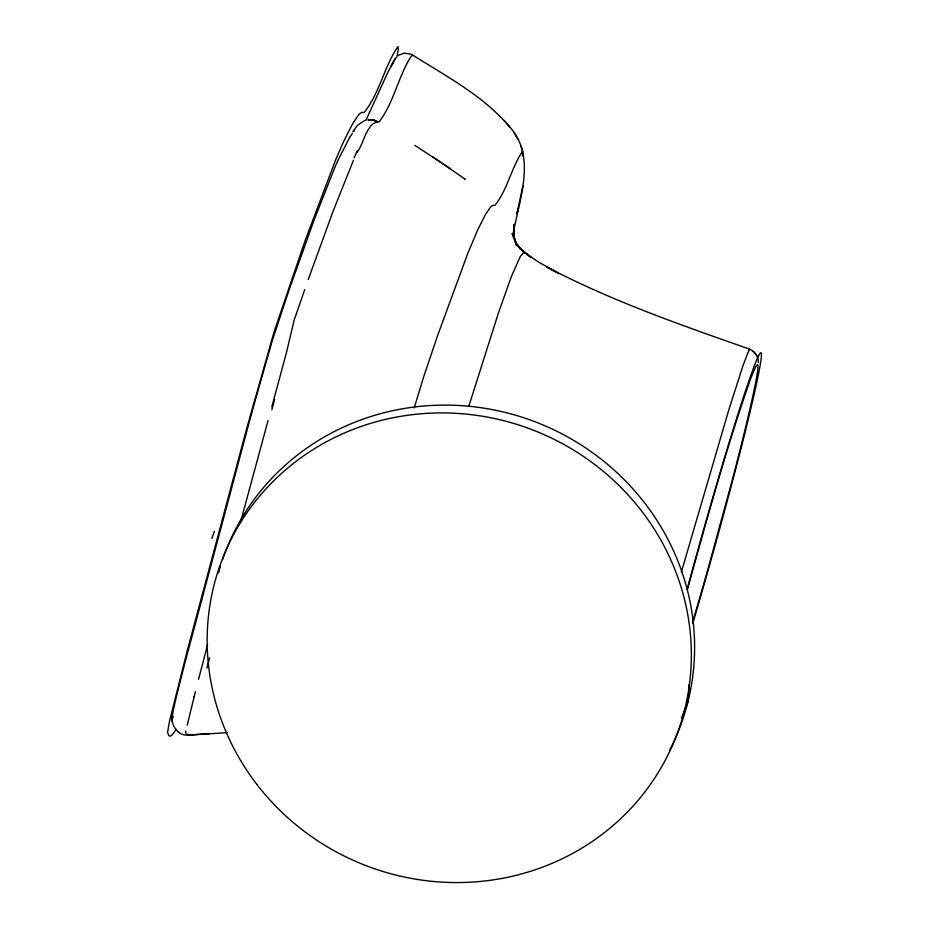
<?xml version="1.0" encoding="UTF-8"?>
<svg xmlns="http://www.w3.org/2000/svg" width="929" height="929" viewBox="0 0 929 929"><rect width="100%" height="100%" fill="white"/><g stroke="black" fill="none" stroke-linecap="round" stroke-linejoin="round"><path stroke-width="1.39" d="M513.876 237.847L514.248 224.237L513.772 237.824M513.807 237.615L514.294 226.2L513.377 232.9C519.311 198.957 536.73 156.513 509.58 126.762C483.185 95.559 446.21 76.341 412.221 54.753C398.367 75.191 394.279 102.074 379.206 121.734C366.305 121.885 363.634 144.947 356.829 152.693M172.469 714.993C169.589 724.365 179.425 738.392 189.458 734.305M172.167 721.287L172.446 715.667L173.224 717.409M749.424 349.919L749.413 349.025L743.177 365.051L728.742 410.142L681.329 572.148M522.562 156.084L522.69 151.079C511.264 167.835 507.513 189.783 494.82 205.506L492.788 205.332L490.675 206.853L485.402 214.622L477.703 229.881L467.844 253.199L437.664 335.404L423.566 377.116L414.253 407.854M396.869 57.029L398.332 49.156L397.96 46.45C384.083 66.795 379.531 93.446 364.122 112.537L361.66 112.328L359.082 114.174L352.672 123.615L343.335 142.137L335.59 160.009L305.327 239.996L274.345 331.038L246.29 429.999L187.112 651.31L169.38 721.787L167.545 732.47L168.927 735.733L170.112 736.267L172.028 735.071L176.301 729.253M517.987 209.025L516.965 213.879L522.888 185.695M187.217 725.294L195.392 691.617M176.487 696.262L180.319 680.922A251.26 9.476 -74.4 0 1 185.185 661.889L249.901 419.687A343.718 12.971 -74.4 0 1 254.291 403.709L272.197 340.792L287.27 295.399A627.284 23.666 -74.4 0 1 290.684 285.412L314.699 218.408L334.916 167.29A988.479 37.288 -74.4 0 1 338.202 159.823L349.768 137.248M689.155 684.522L688.981 693.94L686.972 705.448M198.562 679.238L207.527 644.97M185.835 731.042L185.614 732.691L187.786 735.106L227.199 732.656M240.716 521.401L268.051 420.582M271.825 406.774L286.538 352.3L294.168 320.029L304.747 289.616M692.407 622.918L703.334 585.421A198.678 7.49 -74.4 0 0 707.166 571.997L732.493 479.248A171.505 6.468 -74.4 0 0 742.399 440.497L746.544 423.415A198.26 7.478 -74.4 0 0 748.379 415.6C750.063 408.33 768.109 332.327 749.866 380.89C726.826 446.826 708.27 514.213 689.643 581.496A214.622 8.094 -74.4 0 0 687.414 589.729M468.948 405.822L498.583 312.481L511.449 276.401L520.24 256.601L523.956 252.119L538.448 262.013L557.818 272.963L546.96 267.099C611.607 300.926 680.771 325.011 749.471 349.072C754.778 351.348 758.598 356.771 758.378 362.6M308.265 279.501L332.861 211.8L353.473 160.229M365.887 120.41L388.217 71.428L393.431 62.324M682.374 715.98L687.681 702.707M390.691 66.737L396.114 57.47M392.247 63.729L394.767 58.968M681.909 716.84L681.41 717.722M349.989 136.9L352.463 133.195M352.985 131.372L357.653 125.183L365.097 120.282M353.786 131.465L354.355 130.803M398.32 55.415L404.034 53.116L411.129 54.172M368.105 120.364L374.294 119.655L369.138 119.725M188.25 735.06L209.397 733.782M368.163 119.527L372.204 119.736L377.882 121.769M412.221 54.753L412.778 55.682M372.204 119.736L376.93 121.455M414.868 145.33L450.53 168.776M433.065 157.071L465.208 179.204L464.384 178.635M178.287 731.878L179.03 732.563M519.474 247.613L524.966 253.199L519.474 247.613L531.074 257.507L524.061 252.119L524.931 253.071M509.58 126.762L504.261 120.573M753.291 351.371L756.845 355.563M519.915 248.078L516.071 243.166L520.252 249.007L516.524 243.723L512.134 233.585L516.605 244.977M514.178 133.044L517.987 139.42M516.617 244.896L513.238 234.259L516.303 245.419M520.983 145.899L522.609 151.125M516.036 244.327L513.598 235.258L513.772 236.767M687.077 589.416A203.37 7.676 -74.4 0 1 761.374 353.728A203.37 7.676 -74.4 0 1 692.755 623.417M176.498 696.227A72.799 2.741 -74.4 0 0 173.247 710.592A47.158 1.777 -74.4 0 0 172.388 715.794M354.135 157.791A1000.939 38.008 -74.3 0 1 357.421 150.533M214.39 531.342A655.839 4.076 -70.3 0 1 211.847 538.53M271.825 409.817A328.703 2.253 -74.7 0 1 274.612 399.609M206.842 668.137A240.356 18.243 -73 0 1 209.64 657.709M193.696 696.587A60.257 1.045 -74.9 0 1 193.534 697.18M222.565 559.641A243.619 233.225 22.8 0 1 544.15 425.447A243.619 233.225 22.8 0 1 669.588 750.377M218.443 573.019A243.619 233.225 22.8 0 1 220.394 566.307M256.927 784.471A243.619 233.225 22.8 0 0 672.759 744.698A243.619 233.225 22.8 0 0 418.085 414.044A243.619 233.225 22.8 0 0 256.927 784.471"/></g></svg>
